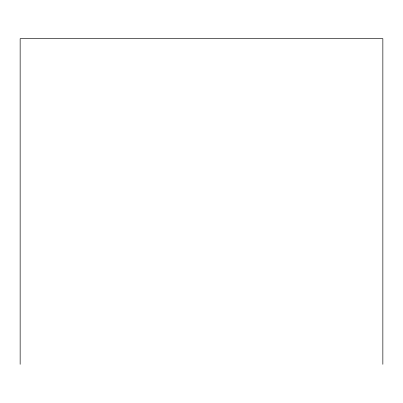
<?xml version="1.0" encoding="UTF-8"?>
<svg xmlns="http://www.w3.org/2000/svg" width="403" height="403" viewBox="0 0 403 403"><rect width="100%" height="100%" fill="white"/><g stroke="black" fill="none" stroke-linecap="round" stroke-linejoin="round"><path stroke-width="0.6" d="M382.85 364.337L382.85 38.663L20.15 38.663L20.15 364.337"/></g></svg>
